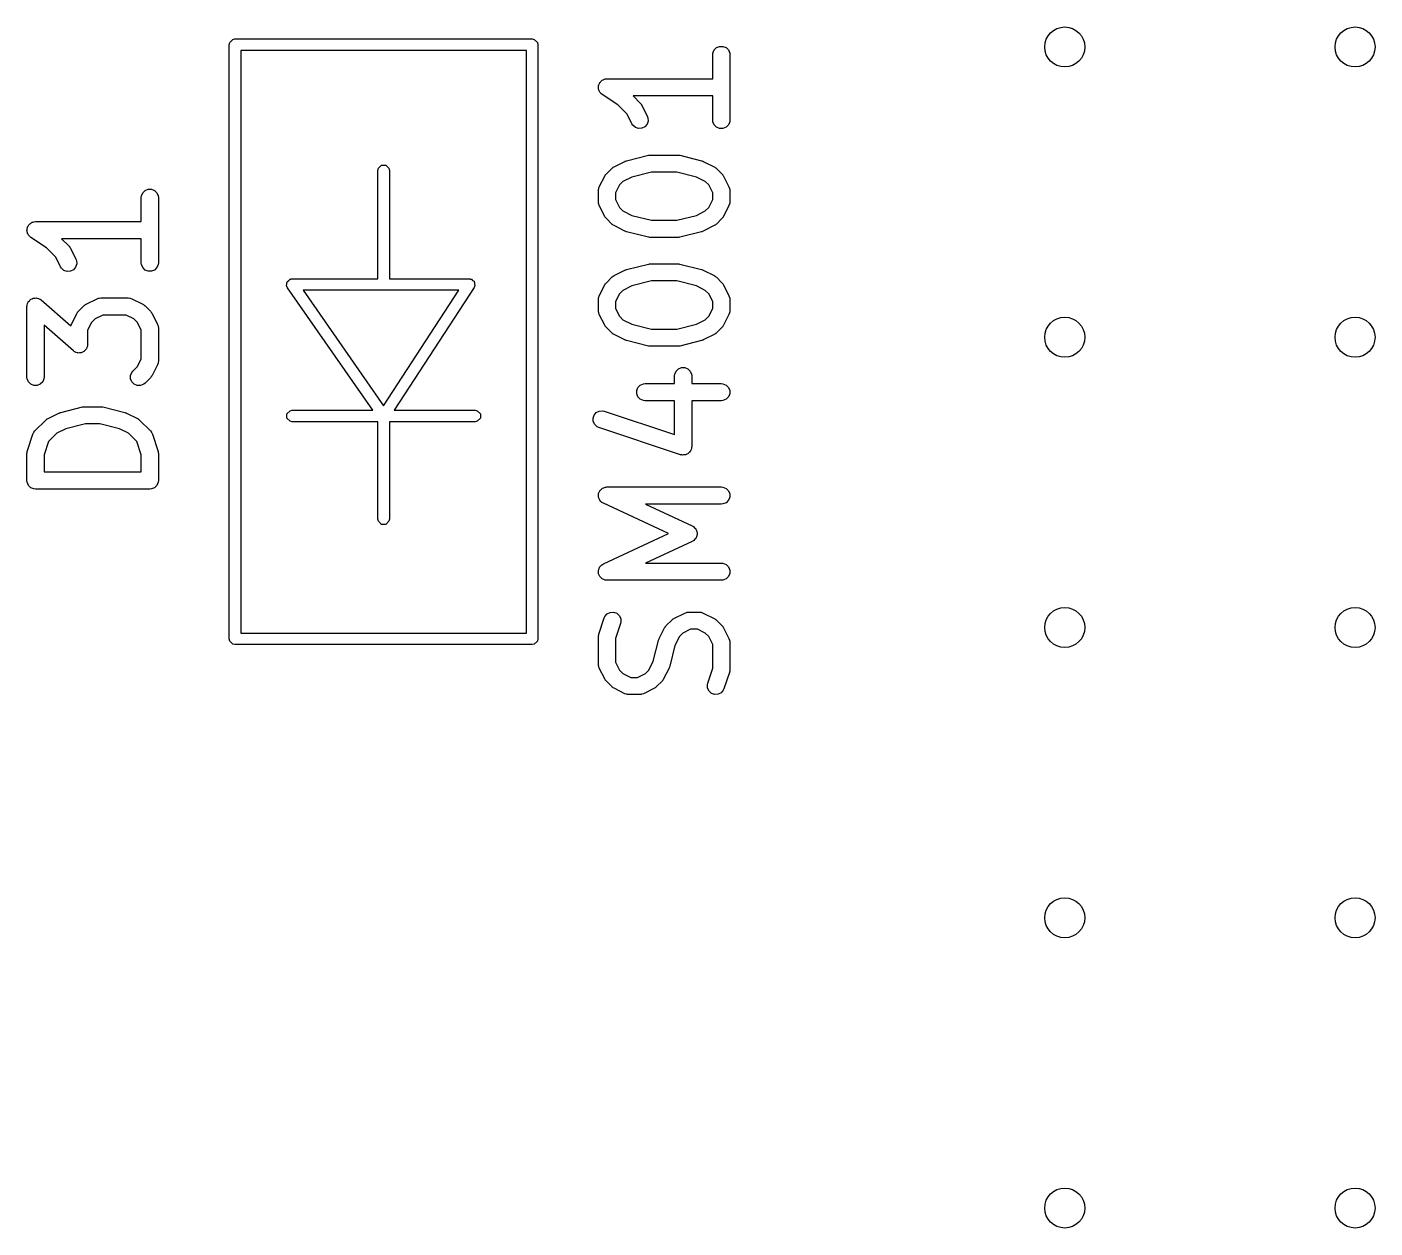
# Model space of a CAD drawing. Extents: x 4.17 to 6.89, y -6.18 to -1.34.
# Drawn here: x 5.0346 to 5.499, y -5.2266 to -4.8128 of the extents above; entities that cross this region are included whole.
import ezdxf

# ---------------------------------------------------------------- set-up
doc = ezdxf.new("R2010")
doc.units = 0
doc.header["$MEASUREMENT"] = 0
doc.layers.add('BLACK', color=7, linetype='CONTINUOUS')

msp = doc.modelspace()

# ---------------------------------------------------------------- linework, layer by layer
at = {"layer": 'BLACK', "linetype": 'CONTINUOUS'}
for p, q in [((5.10433, -4.8189), (5.10448, -4.81814)), ((5.10433, -5.02362), (5.10433, -4.8189)), ((5.10448, -4.81814), (5.10555, -4.81708)), ((5.10555, -4.81708), (5.1063, -4.81693)), ((5.1063, -4.81693), (5.20866, -4.81693)), ((5.20866, -4.81693), (5.20941, -4.81708)), ((5.20941, -4.81708), (5.21048, -4.81814)), ((5.21048, -4.81814), (5.21063, -4.8189)), ((5.21063, -4.8189), (5.21063, -5.02362)), ((5.27136, -4.82073), (5.27217, -4.81991)), ((5.27217, -4.81991), (5.27324, -4.81947)), ((5.27324, -4.81947), (5.27439, -4.81947)), ((5.27439, -4.81947), (5.27545, -4.81991)), ((5.27545, -4.81991), (5.27627, -4.82073)), ((5.10827, -4.82087), (5.10827, -5.02165)), ((5.20669, -4.82087), (5.10827, -4.82087)), ((5.20669, -5.02165), (5.20669, -4.82087)), ((5.27086, -4.82237), (5.27092, -4.82179)), ((5.27086, -4.83066), (5.27086, -4.82237)), ((5.27092, -4.82179), (5.27136, -4.82073)), ((5.27627, -4.82073), (5.27671, -4.82179)), ((5.27671, -4.82179), (5.27676, -4.82237)), ((5.27676, -4.82237), (5.27676, -4.84486)), ((5.23149, -4.83362), (5.23155, -4.83333)), ((5.23155, -4.8339), (5.23149, -4.83362)), ((5.23155, -4.83304), (5.23166, -4.83277)), ((5.23155, -4.83333), (5.23155, -4.83304)), ((5.23155, -4.83419), (5.23155, -4.8339)), ((5.23166, -4.83277), (5.23171, -4.83249)), ((5.23171, -4.83249), (5.23187, -4.83224)), ((5.23187, -4.83224), (5.23199, -4.83197)), ((5.23199, -4.83197), (5.23219, -4.83177)), ((5.23219, -4.83177), (5.23235, -4.83153)), ((5.23235, -4.83153), (5.23259, -4.83137)), ((5.23259, -4.83137), (5.2328, -4.83116)), ((5.2328, -4.83116), (5.23307, -4.83105)), ((5.23307, -4.83105), (5.23331, -4.83089)), ((5.23331, -4.83089), (5.2336, -4.83083)), ((5.2336, -4.83083), (5.23387, -4.83072)), ((5.23387, -4.83072), (5.23444, -4.83066)), ((5.23444, -4.83066), (5.23444, -4.83066)), ((5.23444, -4.83066), (5.23444, -4.83066)), ((5.23444, -4.83066), (5.23444, -4.83066)), ((5.23444, -4.83066), (5.27086, -4.83066)), ((5.23166, -4.83446), (5.23155, -4.83419)), ((5.23171, -4.83475), (5.23166, -4.83446)), ((5.23188, -4.83499), (5.23171, -4.83475)), ((5.23199, -4.83526), (5.23188, -4.83499)), ((5.23219, -4.83546), (5.23199, -4.83526)), ((5.23236, -4.8357), (5.23219, -4.83546)), ((5.2328, -4.83607), (5.23236, -4.8357)), ((5.23818, -4.83966), (5.2328, -4.83607)), ((5.2328, -4.83607), (5.2328, -4.83607)), ((5.2328, -4.83607), (5.2328, -4.83607)), ((5.2328, -4.83607), (5.2328, -4.83607)), ((5.27086, -4.83657), (5.24345, -4.83657)), ((5.24345, -4.83657), (5.2459, -4.83903)), ((5.27086, -4.84486), (5.27086, -4.83657)), ((5.24139, -4.84286), (5.23818, -4.83966)), ((5.24305, -4.84618), (5.24139, -4.84286)), ((5.2459, -4.83903), (5.24609, -4.83925)), ((5.24609, -4.83925), (5.24615, -4.8393)), ((5.24615, -4.8393), (5.2462, -4.83939)), ((5.2462, -4.83939), (5.24627, -4.83947)), ((5.24627, -4.83947), (5.2463, -4.83955)), ((5.2463, -4.83955), (5.24646, -4.83979)), ((5.24646, -4.83979), (5.24833, -4.84354)), ((5.24336, -4.84667), (5.24305, -4.84618)), ((5.24423, -4.84743), (5.24336, -4.84667)), ((5.24532, -4.84779), (5.24423, -4.84743)), ((5.24647, -4.84771), (5.24532, -4.84779)), ((5.2475, -4.8472), (5.24647, -4.84771)), ((5.24826, -4.84633), (5.2475, -4.8472)), ((5.24862, -4.84523), (5.24826, -4.84633)), ((5.24833, -4.84354), (5.24854, -4.84408)), ((5.24854, -4.84408), (5.24862, -4.84523)), ((5.27092, -4.84544), (5.27086, -4.84486)), ((5.27136, -4.8465), (5.27092, -4.84544)), ((5.27217, -4.84732), (5.27136, -4.8465)), ((5.27324, -4.84776), (5.27217, -4.84732)), ((5.27439, -4.84776), (5.27324, -4.84776)), ((5.27545, -4.84732), (5.27439, -4.84776)), ((5.27627, -4.8465), (5.27545, -4.84732)), ((5.27671, -4.84544), (5.27627, -4.8465)), ((5.27676, -4.84486), (5.27671, -4.84544)), ((5.24122, -4.85887), (5.24872, -4.857)), ((5.24872, -4.857), (5.24882, -4.85698)), ((5.24882, -4.85698), (5.24886, -4.85697)), ((5.24886, -4.85697), (5.24908, -4.85694)), ((5.24908, -4.85694), (5.2493, -4.85691)), ((5.2493, -4.85691), (5.24934, -4.85692)), ((5.24934, -4.85692), (5.24944, -4.85691)), ((5.24944, -4.85691), (5.25881, -4.85691)), ((5.25881, -4.85691), (5.25891, -4.85692)), ((5.25891, -4.85692), (5.25896, -4.85691)), ((5.25896, -4.85691), (5.25917, -4.85694)), ((5.25917, -4.85694), (5.25939, -4.85697)), ((5.25939, -4.85697), (5.25943, -4.85698)), ((5.25943, -4.85698), (5.25953, -4.857)), ((5.25953, -4.857), (5.26703, -4.85887)), ((5.15555, -4.86223), (5.1557, -4.86148)), ((5.1557, -4.86148), (5.15677, -4.86041)), ((5.15677, -4.86041), (5.15827, -4.86041)), ((5.15827, -4.86041), (5.15934, -4.86148)), ((5.15934, -4.86148), (5.15949, -4.86223)), ((5.23423, -4.8634), (5.2361, -4.86152)), ((5.2361, -4.86152), (5.23633, -4.86134)), ((5.23633, -4.86134), (5.23638, -4.86128)), ((5.23638, -4.86128), (5.23647, -4.86122)), ((5.23647, -4.86122), (5.23655, -4.86116)), ((5.23655, -4.86116), (5.23662, -4.86113)), ((5.23662, -4.86113), (5.23687, -4.86097)), ((5.23687, -4.86097), (5.24062, -4.85909)), ((5.24062, -4.85909), (5.24066, -4.85908)), ((5.24066, -4.85908), (5.24068, -4.85907)), ((5.24068, -4.85907), (5.24092, -4.85898)), ((5.24092, -4.85898), (5.24116, -4.85889)), ((5.24116, -4.85889), (5.24118, -4.85889)), ((5.24118, -4.85889), (5.24122, -4.85887)), ((5.26703, -4.85887), (5.26707, -4.85889)), ((5.26707, -4.85889), (5.26709, -4.85889)), ((5.26709, -4.85889), (5.26733, -4.85898)), ((5.26733, -4.85898), (5.26757, -4.85907)), ((5.26757, -4.85907), (5.26759, -4.85908)), ((5.26759, -4.85908), (5.26763, -4.85909)), ((5.26763, -4.85909), (5.27138, -4.86097)), ((5.27138, -4.86097), (5.27163, -4.86113)), ((5.27163, -4.86113), (5.2717, -4.86116)), ((5.2717, -4.86116), (5.27178, -4.86122)), ((5.27178, -4.86122), (5.27187, -4.86128)), ((5.27187, -4.86128), (5.27192, -4.86134)), ((5.27192, -4.86134), (5.27215, -4.86152)), ((5.27215, -4.86152), (5.27402, -4.8634)), ((5.15555, -4.89956), (5.15555, -4.86223)), ((5.15949, -4.86223), (5.15949, -4.89956)), ((5.2318, -4.86791), (5.23368, -4.86417)), ((5.23368, -4.86417), (5.23383, -4.86392)), ((5.23383, -4.86392), (5.23386, -4.86385)), ((5.23386, -4.86385), (5.23393, -4.86376)), ((5.23393, -4.86376), (5.23398, -4.86368)), ((5.23398, -4.86368), (5.23404, -4.86362)), ((5.23404, -4.86362), (5.23423, -4.8634)), ((5.23994, -4.86604), (5.23874, -4.86723)), ((5.24297, -4.86452), (5.23994, -4.86604)), ((5.2498, -4.86281), (5.24297, -4.86452)), ((5.25845, -4.86281), (5.2498, -4.86281)), ((5.26528, -4.86452), (5.25845, -4.86281)), ((5.26831, -4.86604), (5.26528, -4.86452)), ((5.26951, -4.86723), (5.26831, -4.86604)), ((5.27402, -4.8634), (5.27421, -4.86362)), ((5.27421, -4.86362), (5.27427, -4.86368)), ((5.27427, -4.86368), (5.27433, -4.86376)), ((5.27433, -4.86376), (5.27439, -4.86385)), ((5.27439, -4.86385), (5.27442, -4.86392)), ((5.27442, -4.86392), (5.27458, -4.86417)), ((5.27458, -4.86417), (5.27645, -4.86791)), ((5.07401, -4.87158), (5.07407, -4.871)), ((5.07407, -4.871), (5.07451, -4.86994)), ((5.07451, -4.86994), (5.07532, -4.86912)), ((5.07532, -4.86912), (5.07639, -4.86868)), ((5.07639, -4.86868), (5.07754, -4.86868)), ((5.07754, -4.86868), (5.0786, -4.86912)), ((5.0786, -4.86912), (5.07942, -4.86994)), ((5.07942, -4.86994), (5.07986, -4.871)), ((5.07986, -4.871), (5.07991, -4.87158)), ((5.23149, -4.86924), (5.23155, -4.86866)), ((5.23149, -4.87298), (5.23149, -4.86924)), ((5.23155, -4.86866), (5.23159, -4.86856)), ((5.23159, -4.86846), (5.2318, -4.86791)), ((5.23159, -4.86856), (5.23159, -4.86846)), ((5.23874, -4.86723), (5.23739, -4.86993)), ((5.23739, -4.86993), (5.23739, -4.87229)), ((5.27086, -4.86993), (5.26951, -4.86723)), ((5.27086, -4.87229), (5.27086, -4.86993)), ((5.27645, -4.86791), (5.27666, -4.86846)), ((5.27666, -4.86846), (5.27667, -4.86856)), ((5.27667, -4.86856), (5.27671, -4.86866)), ((5.27671, -4.86866), (5.27676, -4.86924)), ((5.27676, -4.86924), (5.27676, -4.87298)), ((5.07401, -4.87987), (5.07401, -4.87158)), ((5.07991, -4.87158), (5.07991, -4.89408)), ((5.23155, -4.87356), (5.23149, -4.87298)), ((5.23159, -4.87366), (5.23155, -4.87356)), ((5.23159, -4.87376), (5.23159, -4.87366)), ((5.2318, -4.87431), (5.23159, -4.87376)), ((5.23368, -4.87805), (5.2318, -4.87431)), ((5.23739, -4.87229), (5.23874, -4.87499)), ((5.23874, -4.87499), (5.23994, -4.87618)), ((5.26831, -4.87618), (5.26951, -4.87499)), ((5.26951, -4.87499), (5.27086, -4.87229)), ((5.27645, -4.87431), (5.27458, -4.87805)), ((5.27666, -4.87376), (5.27645, -4.87431)), ((5.27667, -4.87366), (5.27666, -4.87376)), ((5.27671, -4.87356), (5.27667, -4.87366)), ((5.27676, -4.87298), (5.27671, -4.87356)), ((5.0355, -4.88074), (5.03574, -4.88058)), ((5.03574, -4.88058), (5.03595, -4.88037)), ((5.03595, -4.88037), (5.03622, -4.88026)), ((5.03622, -4.88026), (5.03646, -4.8801)), ((5.03646, -4.8801), (5.03675, -4.88004)), ((5.03675, -4.88004), (5.03702, -4.87993)), ((5.03702, -4.87993), (5.03759, -4.87987)), ((5.03759, -4.87987), (5.03759, -4.87987)), ((5.03759, -4.87987), (5.03759, -4.87987)), ((5.03759, -4.87987), (5.03759, -4.87987)), ((5.03759, -4.87987), (5.07401, -4.87987)), ((5.23383, -4.8783), (5.23368, -4.87805)), ((5.23386, -4.87837), (5.23383, -4.8783)), ((5.23393, -4.87846), (5.23386, -4.87837)), ((5.23398, -4.87854), (5.23393, -4.87846)), ((5.23404, -4.8786), (5.23398, -4.87854)), ((5.23423, -4.87882), (5.23404, -4.8786)), ((5.2361, -4.8807), (5.23423, -4.87882)), ((5.23994, -4.87618), (5.24297, -4.8777)), ((5.24297, -4.8777), (5.2498, -4.87941)), ((5.2498, -4.87941), (5.25845, -4.87941)), ((5.25845, -4.87941), (5.26528, -4.8777)), ((5.26528, -4.8777), (5.26831, -4.87618)), ((5.27402, -4.87882), (5.27215, -4.8807)), ((5.27421, -4.8786), (5.27402, -4.87882)), ((5.27427, -4.87854), (5.27421, -4.8786)), ((5.27433, -4.87846), (5.27427, -4.87854)), ((5.27439, -4.87837), (5.27433, -4.87846)), ((5.27442, -4.8783), (5.27439, -4.87837)), ((5.27458, -4.87805), (5.27442, -4.8783)), ((5.03464, -4.88283), (5.0347, -4.88254)), ((5.0347, -4.88311), (5.03464, -4.88283)), ((5.0347, -4.88225), (5.03481, -4.88198)), ((5.0347, -4.88254), (5.0347, -4.88225)), ((5.0347, -4.8834), (5.0347, -4.88311)), ((5.03481, -4.88367), (5.0347, -4.8834)), ((5.03481, -4.88198), (5.03486, -4.8817)), ((5.03486, -4.88396), (5.03481, -4.88367)), ((5.03486, -4.8817), (5.03502, -4.88146)), ((5.03503, -4.8842), (5.03486, -4.88396)), ((5.03502, -4.88146), (5.03514, -4.88119)), ((5.03514, -4.88447), (5.03503, -4.8842)), ((5.03514, -4.88119), (5.03534, -4.88098)), ((5.03534, -4.88467), (5.03514, -4.88447)), ((5.03534, -4.88098), (5.0355, -4.88074)), ((5.03551, -4.88492), (5.03534, -4.88467)), ((5.03595, -4.88528), (5.03551, -4.88492)), ((5.23633, -4.88088), (5.2361, -4.8807)), ((5.23638, -4.88094), (5.23633, -4.88088)), ((5.23647, -4.881), (5.23638, -4.88094)), ((5.23655, -4.88106), (5.23647, -4.881)), ((5.23662, -4.88109), (5.23655, -4.88106)), ((5.23687, -4.88125), (5.23662, -4.88109)), ((5.24062, -4.88312), (5.23687, -4.88125)), ((5.24066, -4.88314), (5.24062, -4.88312)), ((5.24068, -4.88315), (5.24066, -4.88314)), ((5.24092, -4.88324), (5.24068, -4.88315)), ((5.24116, -4.88333), (5.24092, -4.88324)), ((5.24118, -4.88333), (5.24116, -4.88333)), ((5.24122, -4.88335), (5.24118, -4.88333)), ((5.24872, -4.88522), (5.24122, -4.88335)), ((5.24882, -4.88524), (5.24872, -4.88522)), ((5.24886, -4.88525), (5.24882, -4.88524)), ((5.25943, -4.88524), (5.25939, -4.88525)), ((5.25953, -4.88522), (5.25943, -4.88524)), ((5.26703, -4.88335), (5.25953, -4.88522)), ((5.26707, -4.88333), (5.26703, -4.88335)), ((5.26709, -4.88333), (5.26707, -4.88333)), ((5.26733, -4.88324), (5.26709, -4.88333)), ((5.26757, -4.88315), (5.26733, -4.88324)), ((5.26759, -4.88314), (5.26757, -4.88315)), ((5.26763, -4.88312), (5.26759, -4.88314)), ((5.27138, -4.88125), (5.26763, -4.88312)), ((5.27163, -4.88109), (5.27138, -4.88125)), ((5.2717, -4.88106), (5.27163, -4.88109)), ((5.27178, -4.881), (5.2717, -4.88106)), ((5.27187, -4.88094), (5.27178, -4.881)), ((5.27192, -4.88088), (5.27187, -4.88094)), ((5.27215, -4.8807), (5.27192, -4.88088)), ((5.04133, -4.88887), (5.03595, -4.88528)), ((5.03595, -4.88528), (5.03595, -4.88528)), ((5.03595, -4.88528), (5.03595, -4.88528)), ((5.03595, -4.88528), (5.03595, -4.88528)), ((5.04454, -4.89208), (5.04133, -4.88887)), ((5.07401, -4.88578), (5.04659, -4.88578)), ((5.04659, -4.88578), (5.04905, -4.88824)), ((5.04905, -4.88824), (5.04924, -4.88846)), ((5.04924, -4.88846), (5.0493, -4.88852)), ((5.0493, -4.88852), (5.04935, -4.8886)), ((5.04935, -4.8886), (5.04942, -4.88869)), ((5.04942, -4.88869), (5.04945, -4.88876)), ((5.04945, -4.88876), (5.04961, -4.88901)), ((5.04961, -4.88901), (5.05148, -4.89276)), ((5.07401, -4.89408), (5.07401, -4.88578)), ((5.24908, -4.88528), (5.24886, -4.88525)), ((5.2493, -4.88531), (5.24908, -4.88528)), ((5.24934, -4.8853), (5.2493, -4.88531)), ((5.24944, -4.88531), (5.24934, -4.8853)), ((5.25881, -4.88531), (5.24944, -4.88531)), ((5.25891, -4.8853), (5.25881, -4.88531)), ((5.25896, -4.88531), (5.25891, -4.8853)), ((5.25917, -4.88528), (5.25896, -4.88531)), ((5.25939, -4.88525), (5.25917, -4.88528)), ((5.0462, -4.8954), (5.04454, -4.89208)), ((5.05177, -4.89445), (5.05141, -4.89554)), ((5.05148, -4.89276), (5.05169, -4.8933)), ((5.05169, -4.8933), (5.05177, -4.89445)), ((5.07407, -4.89465), (5.07401, -4.89408)), ((5.07991, -4.89408), (5.07986, -4.89465)), ((5.24122, -4.89637), (5.24872, -4.89449)), ((5.24872, -4.89449), (5.24882, -4.89448)), ((5.24882, -4.89448), (5.24886, -4.89446)), ((5.24886, -4.89446), (5.24908, -4.89444)), ((5.24908, -4.89444), (5.2493, -4.89441)), ((5.2493, -4.89441), (5.24934, -4.89441)), ((5.24934, -4.89441), (5.24944, -4.8944)), ((5.24944, -4.8944), (5.25881, -4.8944)), ((5.25881, -4.8944), (5.25891, -4.89441)), ((5.25891, -4.89441), (5.25896, -4.89441)), ((5.25896, -4.89441), (5.25917, -4.89444)), ((5.25917, -4.89444), (5.25939, -4.89446)), ((5.25939, -4.89446), (5.25943, -4.89448)), ((5.25943, -4.89448), (5.25953, -4.89449)), ((5.25953, -4.89449), (5.26703, -4.89637)), ((5.04651, -4.89589), (5.0462, -4.8954)), ((5.04738, -4.89664), (5.04651, -4.89589)), ((5.04847, -4.89701), (5.04738, -4.89664)), ((5.04962, -4.89692), (5.04847, -4.89701)), ((5.05065, -4.89641), (5.04962, -4.89692)), ((5.05141, -4.89554), (5.05065, -4.89641)), ((5.07451, -4.89572), (5.07407, -4.89465)), ((5.07532, -4.89653), (5.07451, -4.89572)), ((5.07639, -4.89697), (5.07532, -4.89653)), ((5.07754, -4.89697), (5.07639, -4.89697)), ((5.0786, -4.89653), (5.07754, -4.89697)), ((5.07942, -4.89572), (5.0786, -4.89653)), ((5.07986, -4.89465), (5.07942, -4.89572)), ((5.23423, -4.90089), (5.2361, -4.89902)), ((5.2361, -4.89902), (5.23633, -4.89883)), ((5.23633, -4.89883), (5.23638, -4.89877)), ((5.23638, -4.89877), (5.23647, -4.89872)), ((5.23647, -4.89872), (5.23655, -4.89865)), ((5.23655, -4.89865), (5.23662, -4.89862)), ((5.23662, -4.89862), (5.23687, -4.89847)), ((5.23687, -4.89847), (5.24062, -4.89659)), ((5.24062, -4.89659), (5.24066, -4.89657)), ((5.24066, -4.89657), (5.24068, -4.89656)), ((5.24068, -4.89656), (5.24092, -4.89648)), ((5.24092, -4.89648), (5.24116, -4.89638)), ((5.24116, -4.89638), (5.24118, -4.89638)), ((5.24118, -4.89638), (5.24122, -4.89637)), ((5.26703, -4.89637), (5.26707, -4.89638)), ((5.26707, -4.89638), (5.26709, -4.89638)), ((5.26709, -4.89638), (5.26733, -4.89648)), ((5.26733, -4.89648), (5.26757, -4.89656)), ((5.26757, -4.89656), (5.26759, -4.89657)), ((5.26759, -4.89657), (5.26763, -4.89659)), ((5.26763, -4.89659), (5.27138, -4.89847)), ((5.27138, -4.89847), (5.27163, -4.89862)), ((5.27163, -4.89862), (5.2717, -4.89865)), ((5.2717, -4.89865), (5.27178, -4.89872)), ((5.27178, -4.89872), (5.27187, -4.89877)), ((5.27187, -4.89877), (5.27192, -4.89883)), ((5.27192, -4.89883), (5.27215, -4.89902)), ((5.27215, -4.89902), (5.27402, -4.90089)), ((5.1241, -4.90195), (5.1242, -4.90137)), ((5.1242, -4.90219), (5.1241, -4.90195)), ((5.1242, -4.90078), (5.12433, -4.90065)), ((5.1242, -4.90137), (5.1242, -4.90078)), ((5.1242, -4.90228), (5.1242, -4.90219)), ((5.12427, -4.90235), (5.1242, -4.90228)), ((5.1244, -4.90265), (5.12427, -4.90235)), ((5.12433, -4.90065), (5.12436, -4.90047)), ((5.12436, -4.90047), (5.12485, -4.90013)), ((5.15375, -4.94486), (5.1244, -4.90265)), ((5.12485, -4.90013), (5.12527, -4.89971)), ((5.12527, -4.89971), (5.12552, -4.89966)), ((5.12552, -4.89966), (5.1256, -4.89961)), ((5.1256, -4.89961), (5.1257, -4.89962)), ((5.1257, -4.89962), (5.12602, -4.89956)), ((5.12602, -4.89956), (5.15555, -4.89956)), ((5.12979, -4.9035), (5.15747, -4.9433)), ((5.18339, -4.9035), (5.12979, -4.9035)), ((5.15747, -4.9433), (5.18339, -4.9035)), ((5.15949, -4.89956), (5.18702, -4.89956)), ((5.18867, -4.9026), (5.16115, -4.94486)), ((5.18702, -4.89956), (5.18729, -4.89961)), ((5.18729, -4.89961), (5.18738, -4.89959)), ((5.18738, -4.89959), (5.18747, -4.89965)), ((5.18747, -4.89965), (5.18777, -4.89971)), ((5.18777, -4.89971), (5.18817, -4.90011)), ((5.18817, -4.90011), (5.18864, -4.90042)), ((5.18864, -4.90042), (5.18869, -4.90062)), ((5.18877, -4.90235), (5.18867, -4.9026)), ((5.18869, -4.90062), (5.18884, -4.90078)), ((5.18884, -4.90228), (5.18877, -4.90235)), ((5.18884, -4.90078), (5.18884, -4.90134)), ((5.18884, -4.90134), (5.18896, -4.90189)), ((5.18896, -4.90189), (5.18884, -4.90218)), ((5.18884, -4.90218), (5.18884, -4.90228)), ((5.2318, -4.90541), (5.23368, -4.90166)), ((5.23368, -4.90166), (5.23383, -4.90141)), ((5.23383, -4.90141), (5.23386, -4.90134)), ((5.23386, -4.90134), (5.23393, -4.90126)), ((5.23393, -4.90126), (5.23398, -4.90117)), ((5.23398, -4.90117), (5.23404, -4.90112)), ((5.23404, -4.90112), (5.23423, -4.90089)), ((5.23994, -4.90353), (5.23874, -4.90473)), ((5.24297, -4.90202), (5.23994, -4.90353)), ((5.2498, -4.90031), (5.24297, -4.90202)), ((5.25845, -4.90031), (5.2498, -4.90031)), ((5.26528, -4.90202), (5.25845, -4.90031)), ((5.26831, -4.90353), (5.26528, -4.90202)), ((5.26951, -4.90473), (5.26831, -4.90353)), ((5.27402, -4.90089), (5.27421, -4.90112)), ((5.27421, -4.90112), (5.27427, -4.90117)), ((5.27427, -4.90117), (5.27433, -4.90126)), ((5.27433, -4.90126), (5.27439, -4.90134)), ((5.27439, -4.90134), (5.27442, -4.90141)), ((5.27442, -4.90141), (5.27458, -4.90166)), ((5.27458, -4.90166), (5.27645, -4.90541)), ((5.0347, -4.9085), (5.03488, -4.90805)), ((5.03488, -4.90805), (5.03503, -4.9076)), ((5.03503, -4.9076), (5.0351, -4.90753)), ((5.0351, -4.90753), (5.03514, -4.90743)), ((5.03514, -4.90743), (5.03548, -4.90709)), ((5.03548, -4.90709), (5.03579, -4.90673)), ((5.03579, -4.90673), (5.03588, -4.90669)), ((5.03588, -4.90669), (5.03595, -4.90662)), ((5.03595, -4.90662), (5.03639, -4.90644)), ((5.03639, -4.90644), (5.03682, -4.90622)), ((5.03682, -4.90622), (5.03692, -4.90622)), ((5.03692, -4.90622), (5.03702, -4.90618)), ((5.03702, -4.90618), (5.03749, -4.90618)), ((5.03749, -4.90618), (5.03797, -4.90615)), ((5.03797, -4.90615), (5.03807, -4.90618)), ((5.03807, -4.90618), (5.03817, -4.90618)), ((5.03817, -4.90618), (5.03861, -4.90636)), ((5.03861, -4.90636), (5.03906, -4.90652)), ((5.03906, -4.90652), (5.03918, -4.9066)), ((5.03918, -4.9066), (5.03923, -4.90662)), ((5.03923, -4.90662), (5.03929, -4.90667)), ((5.03929, -4.90667), (5.03954, -4.90685)), ((5.03954, -4.90685), (5.04974, -4.91578)), ((5.0547, -4.90849), (5.05477, -4.90846)), ((5.05477, -4.90846), (5.05502, -4.90831)), ((5.05502, -4.90831), (5.05877, -4.90643)), ((5.05877, -4.90643), (5.05931, -4.90623)), ((5.05931, -4.90623), (5.05941, -4.90622)), ((5.05941, -4.90622), (5.05951, -4.90618)), ((5.05951, -4.90618), (5.06009, -4.90612)), ((5.06009, -4.90612), (5.06946, -4.90612)), ((5.06946, -4.90612), (5.07004, -4.90618)), ((5.07004, -4.90618), (5.07014, -4.90622)), ((5.07014, -4.90622), (5.07024, -4.90623)), ((5.07024, -4.90623), (5.07078, -4.90643)), ((5.07078, -4.90643), (5.07453, -4.90831)), ((5.07453, -4.90831), (5.07478, -4.90846)), ((5.07478, -4.90846), (5.07485, -4.90849)), ((5.23149, -4.90673), (5.23155, -4.90615)), ((5.23149, -4.91048), (5.23149, -4.90673)), ((5.23155, -4.90615), (5.23159, -4.90606)), ((5.23159, -4.90595), (5.2318, -4.90541)), ((5.23159, -4.90606), (5.23159, -4.90595)), ((5.23874, -4.90473), (5.23739, -4.90743)), ((5.23739, -4.90743), (5.23739, -4.90978)), ((5.27086, -4.90743), (5.26951, -4.90473)), ((5.27086, -4.90978), (5.27086, -4.90743)), ((5.27645, -4.90541), (5.27666, -4.90595)), ((5.27666, -4.90595), (5.27667, -4.90606)), ((5.27667, -4.90606), (5.27671, -4.90615)), ((5.27671, -4.90615), (5.27676, -4.90673)), ((5.27676, -4.90673), (5.27676, -4.91048)), ((5.03464, -4.90907), (5.03467, -4.90877)), ((5.03464, -4.93345), (5.03464, -4.90907)), ((5.03466, -4.90869), (5.03468, -4.90864)), ((5.03467, -4.90877), (5.03466, -4.90869)), ((5.03468, -4.90864), (5.0347, -4.9085)), ((5.04995, -4.91525), (5.05182, -4.9115)), ((5.05182, -4.9115), (5.05198, -4.91125)), ((5.05198, -4.91125), (5.05201, -4.91118)), ((5.05201, -4.91118), (5.05208, -4.9111)), ((5.05208, -4.9111), (5.05213, -4.91101)), ((5.05213, -4.91101), (5.05219, -4.91096)), ((5.05219, -4.91096), (5.05238, -4.91074)), ((5.05238, -4.91074), (5.05425, -4.90886)), ((5.05425, -4.90886), (5.05448, -4.90867)), ((5.05448, -4.90867), (5.05453, -4.90862)), ((5.05453, -4.90862), (5.05462, -4.90856)), ((5.05462, -4.90856), (5.0547, -4.90849)), ((5.06079, -4.91203), (5.05809, -4.91338)), ((5.06877, -4.91203), (5.06079, -4.91203)), ((5.07146, -4.91338), (5.06877, -4.91203)), ((5.07485, -4.90849), (5.07493, -4.90856)), ((5.07493, -4.90856), (5.07502, -4.90862)), ((5.07502, -4.90862), (5.07507, -4.90867)), ((5.07507, -4.90867), (5.0753, -4.90886)), ((5.0753, -4.90886), (5.07717, -4.91074)), ((5.07717, -4.91074), (5.07736, -4.91096)), ((5.07736, -4.91096), (5.07742, -4.91101)), ((5.07742, -4.91101), (5.07748, -4.9111)), ((5.07748, -4.9111), (5.07754, -4.91118)), ((5.07754, -4.91118), (5.07757, -4.91125)), ((5.07757, -4.91125), (5.07773, -4.9115)), ((5.07773, -4.9115), (5.0796, -4.91525)), ((5.23155, -4.91106), (5.23149, -4.91048)), ((5.23159, -4.91115), (5.23155, -4.91106)), ((5.23159, -4.91126), (5.23159, -4.91115)), ((5.2318, -4.9118), (5.23159, -4.91126)), ((5.23368, -4.91555), (5.2318, -4.9118)), ((5.23739, -4.90978), (5.23874, -4.91248)), ((5.23874, -4.91248), (5.23994, -4.91368)), ((5.26831, -4.91368), (5.26951, -4.91248)), ((5.26951, -4.91248), (5.27086, -4.90978)), ((5.27645, -4.9118), (5.27458, -4.91555)), ((5.27666, -4.91126), (5.27645, -4.9118)), ((5.27667, -4.91115), (5.27666, -4.91126)), ((5.27671, -4.91106), (5.27667, -4.91115)), ((5.27676, -4.91048), (5.27671, -4.91106)), ((5.05065, -4.92442), (5.04054, -4.91558)), ((5.04054, -4.91558), (5.04054, -4.93345)), ((5.04974, -4.91578), (5.04995, -4.91525)), ((5.05689, -4.91457), (5.05554, -4.91727)), ((5.05554, -4.91727), (5.05554, -4.9222)), ((5.05809, -4.91338), (5.05689, -4.91457)), ((5.07266, -4.91457), (5.07146, -4.91338)), ((5.07401, -4.91727), (5.07266, -4.91457)), ((5.07401, -4.92712), (5.07401, -4.91727)), ((5.0796, -4.91525), (5.07981, -4.91579)), ((5.07981, -4.91579), (5.07982, -4.9159)), ((5.07982, -4.9159), (5.07986, -4.916)), ((5.07986, -4.916), (5.07991, -4.91657)), ((5.07991, -4.91657), (5.07991, -4.92782)), ((5.23383, -4.9158), (5.23368, -4.91555)), ((5.23386, -4.91587), (5.23383, -4.9158)), ((5.23393, -4.91595), (5.23386, -4.91587)), ((5.23398, -4.91604), (5.23393, -4.91595)), ((5.23404, -4.91609), (5.23398, -4.91604)), ((5.23423, -4.91632), (5.23404, -4.91609)), ((5.2361, -4.91819), (5.23423, -4.91632)), ((5.23994, -4.91368), (5.24297, -4.91519)), ((5.24297, -4.91519), (5.2498, -4.9169)), ((5.2498, -4.9169), (5.25845, -4.9169)), ((5.25845, -4.9169), (5.26528, -4.91519)), ((5.26528, -4.91519), (5.26831, -4.91368)), ((5.27402, -4.91632), (5.27215, -4.91819)), ((5.27421, -4.91609), (5.27402, -4.91632)), ((5.27427, -4.91604), (5.27421, -4.91609)), ((5.27433, -4.91595), (5.27427, -4.91604)), ((5.27439, -4.91587), (5.27433, -4.91595)), ((5.27442, -4.9158), (5.27439, -4.91587)), ((5.27458, -4.91555), (5.27442, -4.9158)), ((5.05554, -4.9222), (5.05551, -4.9225)), ((5.23633, -4.91838), (5.2361, -4.91819)), ((5.23638, -4.91844), (5.23633, -4.91838)), ((5.23647, -4.91849), (5.23638, -4.91844)), ((5.23655, -4.91856), (5.23647, -4.91849)), ((5.23662, -4.91859), (5.23655, -4.91856)), ((5.23687, -4.91875), (5.23662, -4.91859)), ((5.24062, -4.92062), (5.23687, -4.91875)), ((5.24066, -4.92064), (5.24062, -4.92062)), ((5.24068, -4.92065), (5.24066, -4.92064)), ((5.24092, -4.92074), (5.24068, -4.92065)), ((5.24116, -4.92083), (5.24092, -4.92074)), ((5.24118, -4.92083), (5.24116, -4.92083)), ((5.24122, -4.92084), (5.24118, -4.92083)), ((5.24872, -4.92272), (5.24122, -4.92084)), ((5.26703, -4.92084), (5.25953, -4.92272)), ((5.26707, -4.92083), (5.26703, -4.92084)), ((5.26709, -4.92083), (5.26707, -4.92083)), ((5.26733, -4.92074), (5.26709, -4.92083)), ((5.26757, -4.92065), (5.26733, -4.92074)), ((5.26759, -4.92064), (5.26757, -4.92065)), ((5.26763, -4.92062), (5.26759, -4.92064)), ((5.27138, -4.91875), (5.26763, -4.92062)), ((5.27163, -4.91859), (5.27138, -4.91875)), ((5.2717, -4.91856), (5.27163, -4.91859)), ((5.27178, -4.91849), (5.2717, -4.91856)), ((5.27187, -4.91844), (5.27178, -4.91849)), ((5.27192, -4.91838), (5.27187, -4.91844)), ((5.27215, -4.91819), (5.27192, -4.91838)), ((5.05089, -4.9246), (5.05065, -4.92442)), ((5.05095, -4.92465), (5.05089, -4.9246)), ((5.051, -4.92467), (5.05095, -4.92465)), ((5.05112, -4.92476), (5.051, -4.92467)), ((5.05157, -4.92491), (5.05112, -4.92476)), ((5.05201, -4.92509), (5.05157, -4.92491)), ((5.05211, -4.92509), (5.05201, -4.92509)), ((5.05221, -4.92513), (5.05211, -4.92509)), ((5.05269, -4.92509), (5.05221, -4.92513)), ((5.05317, -4.92509), (5.05269, -4.92509)), ((5.05326, -4.92506), (5.05317, -4.92509)), ((5.05336, -4.92505), (5.05326, -4.92506)), ((5.05379, -4.92484), (5.05336, -4.92505)), ((5.05423, -4.92465), (5.05379, -4.92484)), ((5.0543, -4.92458), (5.05423, -4.92465)), ((5.05439, -4.92454), (5.0543, -4.92458)), ((5.05471, -4.92418), (5.05439, -4.92454)), ((5.05504, -4.92384), (5.05471, -4.92418)), ((5.05508, -4.92375), (5.05504, -4.92384)), ((5.05515, -4.92367), (5.05508, -4.92375)), ((5.0553, -4.92322), (5.05515, -4.92367)), ((5.05549, -4.92277), (5.0553, -4.92322)), ((5.0555, -4.92263), (5.05549, -4.92277)), ((5.05552, -4.92258), (5.0555, -4.92263)), ((5.05551, -4.9225), (5.05552, -4.92258)), ((5.24882, -4.92273), (5.24872, -4.92272)), ((5.24886, -4.92275), (5.24882, -4.92273)), ((5.24908, -4.92277), (5.24886, -4.92275)), ((5.2493, -4.9228), (5.24908, -4.92277)), ((5.24934, -4.9228), (5.2493, -4.9228)), ((5.24944, -4.92281), (5.24934, -4.9228)), ((5.25881, -4.92281), (5.24944, -4.92281)), ((5.25891, -4.9228), (5.25881, -4.92281)), ((5.25896, -4.9228), (5.25891, -4.9228)), ((5.25917, -4.92277), (5.25896, -4.9228)), ((5.25939, -4.92275), (5.25917, -4.92277)), ((5.25943, -4.92273), (5.25939, -4.92275)), ((5.25953, -4.92272), (5.25943, -4.92273)), ((5.07076, -4.93181), (5.07112, -4.93136)), ((5.07112, -4.93136), (5.07266, -4.92982)), ((5.07266, -4.92982), (5.07401, -4.92712)), ((5.0796, -4.92914), (5.07773, -4.93289)), ((5.07981, -4.9286), (5.0796, -4.92914)), ((5.07982, -4.9285), (5.07981, -4.9286)), ((5.07986, -4.9284), (5.07982, -4.9285)), ((5.07991, -4.92782), (5.07986, -4.9284)), ((5.25779, -4.9324), (5.25823, -4.93134)), ((5.25823, -4.93134), (5.25905, -4.93052)), ((5.25905, -4.93052), (5.26011, -4.93008)), ((5.26011, -4.93008), (5.26126, -4.93008)), ((5.26126, -4.93008), (5.26233, -4.93052)), ((5.26233, -4.93052), (5.26314, -4.93134)), ((5.26314, -4.93134), (5.26358, -4.9324)), ((5.0347, -4.93402), (5.03464, -4.93345)), ((5.03514, -4.93509), (5.0347, -4.93402)), ((5.03595, -4.9359), (5.03514, -4.93509)), ((5.03702, -4.93634), (5.03595, -4.9359)), ((5.03923, -4.9359), (5.03817, -4.93634)), ((5.04005, -4.93509), (5.03923, -4.9359)), ((5.04049, -4.93402), (5.04005, -4.93509)), ((5.04054, -4.93345), (5.04049, -4.93402)), ((5.07032, -4.93287), (5.07076, -4.93181)), ((5.07032, -4.93402), (5.07032, -4.93287)), ((5.07076, -4.93509), (5.07032, -4.93402)), ((5.07157, -4.9359), (5.07076, -4.93509)), ((5.07264, -4.93634), (5.07157, -4.9359)), ((5.07485, -4.9359), (5.07379, -4.93634)), ((5.0753, -4.93553), (5.07485, -4.9359)), ((5.07717, -4.93366), (5.0753, -4.93553)), ((5.07736, -4.93343), (5.07717, -4.93366)), ((5.07742, -4.93338), (5.07736, -4.93343)), ((5.07748, -4.93329), (5.07742, -4.93338)), ((5.07754, -4.93321), (5.07748, -4.93329)), ((5.07757, -4.93314), (5.07754, -4.93321)), ((5.07773, -4.93289), (5.07757, -4.93314)), ((5.24511, -4.93696), (5.24592, -4.93615)), ((5.24592, -4.93615), (5.24699, -4.93571)), ((5.24699, -4.93571), (5.24757, -4.93565)), ((5.24757, -4.93565), (5.25774, -4.93565)), ((5.25774, -4.93298), (5.25779, -4.9324)), ((5.25774, -4.93565), (5.25774, -4.93298)), ((5.26358, -4.9324), (5.26364, -4.93298)), ((5.26364, -4.93298), (5.26364, -4.93565)), ((5.26364, -4.93565), (5.27381, -4.93565)), ((5.27381, -4.93565), (5.27439, -4.93571)), ((5.27439, -4.93571), (5.27545, -4.93615)), ((5.27545, -4.93615), (5.27627, -4.93696)), ((5.03817, -4.93634), (5.03702, -4.93634)), ((5.07379, -4.93634), (5.07264, -4.93634)), ((5.24467, -4.93803), (5.24511, -4.93696)), ((5.24467, -4.93918), (5.24467, -4.93803)), ((5.24511, -4.94024), (5.24467, -4.93918)), ((5.24592, -4.94106), (5.24511, -4.94024)), ((5.27627, -4.94024), (5.27545, -4.94106)), ((5.27627, -4.93696), (5.27671, -4.93803)), ((5.27671, -4.93918), (5.27627, -4.94024)), ((5.27671, -4.93803), (5.27671, -4.93918)), ((5.04595, -4.94569), (5.04619, -4.9456)), ((5.04619, -4.9456), (5.04621, -4.94559)), ((5.04621, -4.94559), (5.04625, -4.94558)), ((5.04625, -4.94558), (5.05375, -4.9437)), ((5.05375, -4.9437), (5.05385, -4.94369)), ((5.05385, -4.94369), (5.05389, -4.94367)), ((5.05389, -4.94367), (5.05411, -4.94365)), ((5.05411, -4.94365), (5.05432, -4.94362)), ((5.05432, -4.94362), (5.05436, -4.94363)), ((5.05436, -4.94363), (5.05446, -4.94362)), ((5.05446, -4.94362), (5.06009, -4.94362)), ((5.06009, -4.94362), (5.06019, -4.94363)), ((5.06019, -4.94363), (5.06023, -4.94362)), ((5.06023, -4.94362), (5.06045, -4.94365)), ((5.06045, -4.94365), (5.06066, -4.94367)), ((5.06066, -4.94367), (5.0607, -4.94369)), ((5.0607, -4.94369), (5.0608, -4.9437)), ((5.0608, -4.9437), (5.0683, -4.94558)), ((5.0683, -4.94558), (5.06835, -4.94559)), ((5.06835, -4.94559), (5.06837, -4.9456)), ((5.06837, -4.9456), (5.06861, -4.94569)), ((5.1242, -4.94608), (5.12527, -4.94501)), ((5.12527, -4.94501), (5.12602, -4.94486)), ((5.12602, -4.94486), (5.15375, -4.94486)), ((5.16115, -4.94486), (5.18902, -4.94486)), ((5.18902, -4.94486), (5.18977, -4.94501)), ((5.18977, -4.94501), (5.19084, -4.94608)), ((5.23076, -4.94564), (5.23179, -4.94513)), ((5.23179, -4.94513), (5.23294, -4.94505)), ((5.23294, -4.94505), (5.2335, -4.94517)), ((5.2335, -4.94517), (5.25774, -4.95325)), ((5.24699, -4.9415), (5.24592, -4.94106)), ((5.24757, -4.94155), (5.24699, -4.9415)), ((5.25774, -4.94155), (5.24757, -4.94155)), ((5.25774, -4.95325), (5.25774, -4.94155)), ((5.27381, -4.94155), (5.26364, -4.94155)), ((5.26364, -4.94155), (5.26364, -4.95735)), ((5.27439, -4.9415), (5.27381, -4.94155)), ((5.27545, -4.94106), (5.27439, -4.9415)), ((5.03738, -4.95198), (5.04113, -4.94823)), ((5.04113, -4.94823), (5.04135, -4.94804)), ((5.04135, -4.94804), (5.04141, -4.94799)), ((5.04141, -4.94799), (5.04149, -4.94793)), ((5.04149, -4.94793), (5.04158, -4.94786)), ((5.04158, -4.94786), (5.04165, -4.94783)), ((5.04165, -4.94783), (5.0419, -4.94768)), ((5.0419, -4.94768), (5.04564, -4.9458)), ((5.04564, -4.9458), (5.04569, -4.94579)), ((5.04569, -4.94579), (5.0457, -4.94577)), ((5.0457, -4.94577), (5.04595, -4.94569)), ((5.05483, -4.94952), (5.048, -4.95123)), ((5.05972, -4.94952), (5.05483, -4.94952)), ((5.06656, -4.95123), (5.05972, -4.94952)), ((5.06861, -4.94569), (5.06885, -4.94577)), ((5.06885, -4.94577), (5.06887, -4.94579)), ((5.06887, -4.94579), (5.06891, -4.9458)), ((5.06891, -4.9458), (5.07266, -4.94768)), ((5.07266, -4.94768), (5.07291, -4.94783)), ((5.07291, -4.94783), (5.07298, -4.94786)), ((5.07298, -4.94786), (5.07306, -4.94793)), ((5.07306, -4.94793), (5.07315, -4.94799)), ((5.07315, -4.94799), (5.0732, -4.94804)), ((5.0732, -4.94804), (5.07342, -4.94823)), ((5.07342, -4.94823), (5.07717, -4.95198)), ((5.1242, -4.94758), (5.1242, -4.94608)), ((5.12527, -4.94865), (5.1242, -4.94758)), ((5.12602, -4.9488), (5.12527, -4.94865)), ((5.15555, -4.9488), (5.12602, -4.9488)), ((5.15555, -4.98233), (5.15555, -4.9488)), ((5.18902, -4.9488), (5.15949, -4.9488)), ((5.15949, -4.9488), (5.15949, -4.98233)), ((5.18977, -4.94865), (5.18902, -4.9488)), ((5.19084, -4.94758), (5.18977, -4.94865)), ((5.19084, -4.94608), (5.19084, -4.94758)), ((5.22964, -4.94761), (5.23, -4.94651)), ((5.22972, -4.94876), (5.22964, -4.94761)), ((5.23023, -4.94979), (5.22972, -4.94876)), ((5.23, -4.94651), (5.23076, -4.94564)), ((5.2311, -4.95054), (5.23023, -4.94979)), ((5.03479, -4.95876), (5.03666, -4.95313)), ((5.03666, -4.95313), (5.0369, -4.95261)), ((5.0369, -4.95261), (5.03697, -4.95253)), ((5.03697, -4.95253), (5.03701, -4.95243)), ((5.03701, -4.95243), (5.03738, -4.95198)), ((5.04496, -4.95275), (5.04205, -4.95566)), ((5.048, -4.95123), (5.04496, -4.95275)), ((5.06959, -4.95275), (5.06656, -4.95123)), ((5.07251, -4.95566), (5.06959, -4.95275)), ((5.07717, -4.95198), (5.07754, -4.95243)), ((5.07754, -4.95243), (5.07758, -4.95253)), ((5.07758, -4.95253), (5.07765, -4.95261)), ((5.07765, -4.95261), (5.07789, -4.95313)), ((5.07789, -4.95313), (5.07976, -4.95876)), ((5.23163, -4.95078), (5.2311, -4.95054)), ((5.25975, -4.96015), (5.23163, -4.95078)), ((5.03464, -4.95969), (5.03467, -4.9594)), ((5.03466, -4.95932), (5.03468, -4.95922)), ((5.03467, -4.9594), (5.03466, -4.95932)), ((5.03468, -4.95922), (5.0347, -4.95912)), ((5.0347, -4.95912), (5.03473, -4.95904)), ((5.03473, -4.95904), (5.03479, -4.95876)), ((5.04205, -4.95566), (5.04054, -4.96017)), ((5.07401, -4.96017), (5.07251, -4.95566)), ((5.07976, -4.95876), (5.07983, -4.95904)), ((5.07983, -4.95904), (5.07986, -4.95912)), ((5.07986, -4.95912), (5.07987, -4.95922)), ((5.07987, -4.95922), (5.07989, -4.95932)), ((5.07989, -4.95932), (5.07989, -4.9594)), ((5.07989, -4.9594), (5.07991, -4.95969)), ((5.26281, -4.95932), (5.2625, -4.95968)), ((5.26314, -4.95899), (5.26281, -4.95932)), ((5.26318, -4.95889), (5.26314, -4.95899)), ((5.26325, -4.95881), (5.26318, -4.95889)), ((5.2634, -4.95836), (5.26325, -4.95881)), ((5.26358, -4.95793), (5.2634, -4.95836)), ((5.2636, -4.95777), (5.26358, -4.95793)), ((5.26362, -4.95772), (5.2636, -4.95777)), ((5.26364, -4.95735), (5.26361, -4.95764)), ((5.26361, -4.95764), (5.26362, -4.95772)), ((5.03464, -4.96907), (5.03464, -4.95969)), ((5.04054, -4.96017), (5.04054, -4.96611)), ((5.07401, -4.96611), (5.07401, -4.96017)), ((5.07991, -4.95969), (5.07991, -4.96907)), ((5.26004, -4.96022), (5.25975, -4.96015)), ((5.26011, -4.96025), (5.26004, -4.96022)), ((5.26017, -4.96025), (5.26011, -4.96025)), ((5.26032, -4.96028), (5.26017, -4.96025)), ((5.26079, -4.96025), (5.26032, -4.96028)), ((5.26126, -4.96025), (5.26079, -4.96025)), ((5.26136, -4.9602), (5.26126, -4.96025)), ((5.26147, -4.9602), (5.26136, -4.9602)), ((5.26189, -4.95999), (5.26147, -4.9602)), ((5.26233, -4.9598), (5.26189, -4.95999)), ((5.2624, -4.95973), (5.26233, -4.9598)), ((5.2625, -4.95968), (5.2624, -4.95973)), ((5.04054, -4.96611), (5.07401, -4.96611)), ((5.0347, -4.96964), (5.03464, -4.96907)), ((5.03514, -4.97071), (5.0347, -4.96964)), ((5.03595, -4.97152), (5.03514, -4.97071)), ((5.03702, -4.97196), (5.03595, -4.97152)), ((5.03759, -4.97202), (5.03702, -4.97196)), ((5.07696, -4.97202), (5.03759, -4.97202)), ((5.07754, -4.97196), (5.07696, -4.97202)), ((5.0786, -4.97152), (5.07754, -4.97196)), ((5.07942, -4.97071), (5.0786, -4.97152)), ((5.07986, -4.96964), (5.07942, -4.97071)), ((5.07991, -4.96907), (5.07986, -4.96964)), ((5.23157, -4.97352), (5.23179, -4.97305)), ((5.23179, -4.97305), (5.23199, -4.97258)), ((5.23199, -4.97258), (5.23203, -4.97253)), ((5.23203, -4.97253), (5.23206, -4.97248)), ((5.23206, -4.97248), (5.23244, -4.97213)), ((5.23244, -4.97213), (5.2328, -4.97177)), ((5.2328, -4.97177), (5.23286, -4.97174)), ((5.23286, -4.97174), (5.23291, -4.9717)), ((5.23291, -4.9717), (5.23339, -4.97152)), ((5.23339, -4.97152), (5.23387, -4.97133)), ((5.23387, -4.97133), (5.23396, -4.97132)), ((5.23396, -4.97132), (5.23399, -4.9713)), ((5.23399, -4.9713), (5.23406, -4.97131)), ((5.23406, -4.97131), (5.23444, -4.97127)), ((5.23444, -4.97127), (5.27381, -4.97127)), ((5.27381, -4.97127), (5.27439, -4.97133)), ((5.27439, -4.97133), (5.27545, -4.97177)), ((5.27545, -4.97177), (5.27627, -4.97258)), ((5.27627, -4.97258), (5.27671, -4.97365)), ((5.23152, -4.97467), (5.23155, -4.97416)), ((5.23155, -4.97473), (5.23152, -4.97467)), ((5.23155, -4.97365), (5.23157, -4.97359)), ((5.23155, -4.97416), (5.23155, -4.97365)), ((5.23155, -4.9748), (5.23155, -4.97473)), ((5.23174, -4.97527), (5.23155, -4.9748)), ((5.23157, -4.97359), (5.23157, -4.97352)), ((5.23192, -4.97575), (5.23174, -4.97527)), ((5.23196, -4.9758), (5.23192, -4.97575)), ((5.23199, -4.97586), (5.23196, -4.9758)), ((5.23235, -4.97622), (5.23199, -4.97586)), ((5.23269, -4.9766), (5.23235, -4.97622)), ((5.23277, -4.97665), (5.23269, -4.9766)), ((5.2328, -4.97668), (5.23277, -4.97665)), ((5.23287, -4.9767), (5.2328, -4.97668)), ((5.23319, -4.9769), (5.23287, -4.9767)), ((5.25558, -4.98735), (5.23319, -4.9769)), ((5.27381, -4.97717), (5.24775, -4.97717)), ((5.24775, -4.97717), (5.26381, -4.98467)), ((5.27439, -4.97712), (5.27381, -4.97717)), ((5.27545, -4.97668), (5.27439, -4.97712)), ((5.27627, -4.97586), (5.27545, -4.97668)), ((5.27671, -4.9748), (5.27627, -4.97586)), ((5.27671, -4.97365), (5.27671, -4.9748)), ((5.1557, -4.98308), (5.15555, -4.98233)), ((5.15949, -4.98233), (5.15934, -4.98308)), ((5.15677, -4.98415), (5.1557, -4.98308)), ((5.15827, -4.98415), (5.15677, -4.98415)), ((5.15934, -4.98308), (5.15827, -4.98415)), ((5.23319, -4.99779), (5.25558, -4.98735)), ((5.26381, -4.98467), (5.26402, -4.98479)), ((5.26402, -4.98479), (5.26409, -4.98482)), ((5.26409, -4.98482), (5.26414, -4.98487)), ((5.26414, -4.98487), (5.26431, -4.98496)), ((5.26431, -4.98496), (5.26461, -4.9853)), ((5.26461, -4.9853), (5.26494, -4.9856)), ((5.26494, -4.9856), (5.265, -4.98572)), ((5.265, -4.98572), (5.26509, -4.98581)), ((5.26509, -4.98581), (5.26524, -4.98624)), ((5.26524, -4.98624), (5.26543, -4.98664)), ((5.26543, -4.98664), (5.26544, -4.98677)), ((5.26544, -4.98677), (5.26548, -4.9869)), ((5.26548, -4.9869), (5.26546, -4.98735)), ((5.26546, -4.98735), (5.26548, -4.98779)), ((5.26381, -4.99002), (5.24775, -4.99752)), ((5.26402, -4.9899), (5.26381, -4.99002)), ((5.26409, -4.98987), (5.26402, -4.9899)), ((5.26414, -4.98982), (5.26409, -4.98987)), ((5.26431, -4.98973), (5.26414, -4.98982)), ((5.26461, -4.9894), (5.26431, -4.98973)), ((5.26494, -4.98909), (5.26461, -4.9894)), ((5.265, -4.98897), (5.26494, -4.98909)), ((5.26509, -4.98888), (5.265, -4.98897)), ((5.26524, -4.98845), (5.26509, -4.98888)), ((5.26543, -4.98805), (5.26524, -4.98845)), ((5.26544, -4.98792), (5.26543, -4.98805)), ((5.26548, -4.98779), (5.26544, -4.98792)), ((5.23152, -5.00002), (5.23155, -4.99996)), ((5.23155, -5.00053), (5.23152, -5.00002)), ((5.23155, -4.99989), (5.23174, -4.99942)), ((5.23155, -4.99996), (5.23155, -4.99989)), ((5.23155, -5.00104), (5.23155, -5.00053)), ((5.23157, -5.00111), (5.23155, -5.00104)), ((5.23157, -5.00117), (5.23157, -5.00111)), ((5.23179, -5.00164), (5.23157, -5.00117)), ((5.23174, -4.99942), (5.23192, -4.99894)), ((5.23192, -4.99894), (5.23196, -4.99889)), ((5.23196, -4.99889), (5.23199, -4.99883)), ((5.23199, -4.99883), (5.23235, -4.99847)), ((5.23235, -4.99847), (5.23269, -4.99809)), ((5.23269, -4.99809), (5.23277, -4.99804)), ((5.23277, -4.99804), (5.2328, -4.99801)), ((5.2328, -4.99801), (5.23287, -4.99799)), ((5.23287, -4.99799), (5.23319, -4.99779)), ((5.24775, -4.99752), (5.27381, -4.99752)), ((5.27381, -4.99752), (5.27439, -4.99757)), ((5.27439, -4.99757), (5.27545, -4.99801)), ((5.27545, -4.99801), (5.27627, -4.99883)), ((5.27627, -4.99883), (5.27671, -4.99989)), ((5.27671, -5.00104), (5.27627, -5.00211)), ((5.27671, -4.99989), (5.27671, -5.00104)), ((5.23199, -5.00211), (5.23179, -5.00164)), ((5.23203, -5.00216), (5.23199, -5.00211)), ((5.23206, -5.00222), (5.23203, -5.00216)), ((5.23244, -5.00256), (5.23206, -5.00222)), ((5.2328, -5.00292), (5.23244, -5.00256)), ((5.23286, -5.00295), (5.2328, -5.00292)), ((5.23291, -5.00299), (5.23286, -5.00295)), ((5.23339, -5.00317), (5.23291, -5.00299)), ((5.23387, -5.00336), (5.23339, -5.00317)), ((5.23396, -5.00337), (5.23387, -5.00336)), ((5.23399, -5.00339), (5.23396, -5.00337)), ((5.23406, -5.00338), (5.23399, -5.00339)), ((5.23444, -5.00342), (5.23406, -5.00338)), ((5.27381, -5.00342), (5.23444, -5.00342)), ((5.27439, -5.00336), (5.27381, -5.00342)), ((5.27545, -5.00292), (5.27439, -5.00336)), ((5.27627, -5.00211), (5.27545, -5.00292)), ((5.23375, -5.01588), (5.23451, -5.01501)), ((5.23451, -5.01501), (5.23554, -5.01449)), ((5.23554, -5.01449), (5.23669, -5.01441)), ((5.23669, -5.01441), (5.23778, -5.01478)), ((5.23778, -5.01478), (5.23865, -5.01553)), ((5.25749, -5.01658), (5.26124, -5.0147)), ((5.26124, -5.0147), (5.26178, -5.01449)), ((5.26178, -5.01449), (5.26189, -5.01449)), ((5.26189, -5.01449), (5.26199, -5.01445)), ((5.26199, -5.01445), (5.26256, -5.01439)), ((5.26256, -5.01439), (5.26631, -5.01439)), ((5.26631, -5.01439), (5.26689, -5.01445)), ((5.26689, -5.01445), (5.26699, -5.01449)), ((5.26699, -5.01449), (5.26709, -5.01449)), ((5.26709, -5.01449), (5.26763, -5.0147)), ((5.26763, -5.0147), (5.27138, -5.01658)), ((5.23164, -5.02203), (5.23352, -5.01641)), ((5.23352, -5.01641), (5.23375, -5.01588)), ((5.23912, -5.01828), (5.23739, -5.02344)), ((5.23865, -5.01553), (5.23916, -5.01656)), ((5.23925, -5.01771), (5.23912, -5.01828)), ((5.23916, -5.01656), (5.23925, -5.01771)), ((5.25242, -5.02352), (5.2543, -5.01977)), ((5.2543, -5.01977), (5.25445, -5.01952)), ((5.25445, -5.01952), (5.25448, -5.01945)), ((5.25448, -5.01945), (5.25455, -5.01937)), ((5.25455, -5.01937), (5.25461, -5.01928)), ((5.25461, -5.01928), (5.25467, -5.01923)), ((5.25467, -5.01923), (5.25485, -5.019)), ((5.25485, -5.019), (5.25673, -5.01713)), ((5.25673, -5.01713), (5.25695, -5.01694)), ((5.25695, -5.01694), (5.257, -5.01688)), ((5.257, -5.01688), (5.25709, -5.01683)), ((5.25709, -5.01683), (5.25717, -5.01676)), ((5.25717, -5.01676), (5.25725, -5.01673)), ((5.25725, -5.01673), (5.25749, -5.01658)), ((5.27138, -5.01658), (5.27163, -5.01673)), ((5.27163, -5.01673), (5.2717, -5.01676)), ((5.2717, -5.01676), (5.27178, -5.01683)), ((5.27178, -5.01683), (5.27187, -5.01688)), ((5.27187, -5.01688), (5.27192, -5.01694)), ((5.27192, -5.01694), (5.27215, -5.01713)), ((5.27215, -5.01713), (5.27402, -5.019)), ((5.27402, -5.019), (5.27421, -5.01923)), ((5.27421, -5.01923), (5.27427, -5.01928)), ((5.27427, -5.01928), (5.27433, -5.01937)), ((5.27433, -5.01937), (5.27439, -5.01945)), ((5.27439, -5.01945), (5.27442, -5.01952)), ((5.27442, -5.01952), (5.27458, -5.01977)), ((5.27458, -5.01977), (5.27645, -5.02352)), ((5.10448, -5.02438), (5.10433, -5.02362)), ((5.10555, -5.02544), (5.10448, -5.02438)), ((5.10827, -5.02165), (5.20669, -5.02165)), ((5.21048, -5.02438), (5.20941, -5.02544)), ((5.21063, -5.02362), (5.21048, -5.02438)), ((5.23149, -5.02297), (5.23152, -5.02267)), ((5.23149, -5.03234), (5.23149, -5.02297)), ((5.23151, -5.0226), (5.23154, -5.02249)), ((5.23152, -5.02267), (5.23151, -5.0226)), ((5.23154, -5.02249), (5.23155, -5.02239)), ((5.23155, -5.02239), (5.23158, -5.02232)), ((5.23158, -5.02232), (5.23164, -5.02203)), ((5.23739, -5.02344), (5.23739, -5.03164)), ((5.2504, -5.03131), (5.2522, -5.02412)), ((5.2522, -5.02412), (5.25221, -5.02408)), ((5.25221, -5.02408), (5.25222, -5.02406)), ((5.25222, -5.02406), (5.25231, -5.02382)), ((5.25231, -5.02382), (5.25239, -5.02358)), ((5.25239, -5.02358), (5.25241, -5.02356)), ((5.25241, -5.02356), (5.25242, -5.02352)), ((5.25937, -5.02284), (5.25785, -5.02587)), ((5.26056, -5.02164), (5.25937, -5.02284)), ((5.26326, -5.02029), (5.26056, -5.02164)), ((5.26562, -5.02029), (5.26326, -5.02029)), ((5.26831, -5.02164), (5.26562, -5.02029)), ((5.26951, -5.02284), (5.26831, -5.02164)), ((5.27086, -5.02554), (5.26951, -5.02284)), ((5.27645, -5.02352), (5.27666, -5.02406)), ((5.27666, -5.02406), (5.27667, -5.02417)), ((5.27667, -5.02417), (5.27671, -5.02426)), ((5.27671, -5.02426), (5.27676, -5.02484)), ((5.1063, -5.02559), (5.10555, -5.02544)), ((5.20866, -5.02559), (5.1063, -5.02559)), ((5.20941, -5.02544), (5.20866, -5.02559)), ((5.25785, -5.02587), (5.25605, -5.03306)), ((5.27086, -5.03374), (5.27086, -5.02554)), ((5.27676, -5.02484), (5.27676, -5.03421)), ((5.23155, -5.03292), (5.23149, -5.03234)), ((5.23159, -5.03301), (5.23155, -5.03292)), ((5.23159, -5.03312), (5.23159, -5.03301)), ((5.2318, -5.03366), (5.23159, -5.03312)), ((5.23368, -5.03741), (5.2318, -5.03366)), ((5.23739, -5.03164), (5.23874, -5.03434)), ((5.24889, -5.03434), (5.2504, -5.03131)), ((5.25583, -5.03366), (5.25396, -5.03741)), ((5.25585, -5.03362), (5.25583, -5.03366)), ((5.25586, -5.0336), (5.25585, -5.03362)), ((5.25595, -5.03336), (5.25586, -5.0336)), ((5.25604, -5.03312), (5.25595, -5.03336)), ((5.25605, -5.03306), (5.25604, -5.0331)), ((5.25604, -5.0331), (5.25604, -5.03312)), ((5.26914, -5.0389), (5.27086, -5.03374)), ((5.23383, -5.03766), (5.23368, -5.03741)), ((5.23386, -5.03773), (5.23383, -5.03766)), ((5.23393, -5.03781), (5.23386, -5.03773)), ((5.23398, -5.0379), (5.23393, -5.03781)), ((5.23404, -5.03795), (5.23398, -5.0379)), ((5.23423, -5.03818), (5.23404, -5.03795)), ((5.2361, -5.04005), (5.23423, -5.03818)), ((5.23874, -5.03434), (5.23994, -5.03554)), ((5.23994, -5.03554), (5.24264, -5.03689)), ((5.24264, -5.03689), (5.24499, -5.03689)), ((5.24499, -5.03689), (5.24769, -5.03554)), ((5.24769, -5.03554), (5.24889, -5.03434)), ((5.2534, -5.03818), (5.25153, -5.04005)), ((5.25359, -5.03795), (5.2534, -5.03818)), ((5.25365, -5.0379), (5.25359, -5.03795)), ((5.2537, -5.03781), (5.25365, -5.0379)), ((5.25377, -5.03773), (5.2537, -5.03781)), ((5.2538, -5.03766), (5.25377, -5.03773)), ((5.25396, -5.03741), (5.2538, -5.03766)), ((5.27661, -5.03515), (5.27474, -5.04077)), ((5.27668, -5.03486), (5.27661, -5.03515)), ((5.27671, -5.03479), (5.27668, -5.03486)), ((5.27672, -5.03469), (5.27671, -5.03479)), ((5.27674, -5.03458), (5.27672, -5.03469)), ((5.27676, -5.03421), (5.27674, -5.03451)), ((5.27674, -5.03451), (5.27674, -5.03458)), ((5.23633, -5.04024), (5.2361, -5.04005)), ((5.23638, -5.0403), (5.23633, -5.04024)), ((5.23647, -5.04035), (5.23638, -5.0403)), ((5.23655, -5.04042), (5.23647, -5.04035)), ((5.23662, -5.04045), (5.23655, -5.04042)), ((5.23687, -5.04061), (5.23662, -5.04045)), ((5.24062, -5.04248), (5.23687, -5.04061)), ((5.24116, -5.04269), (5.24062, -5.04248)), ((5.24127, -5.04269), (5.24116, -5.04269)), ((5.24136, -5.04273), (5.24127, -5.04269)), ((5.24194, -5.04279), (5.24136, -5.04273)), ((5.24569, -5.04279), (5.24194, -5.04279)), ((5.24627, -5.04273), (5.24569, -5.04279)), ((5.24636, -5.04269), (5.24627, -5.04273)), ((5.24647, -5.04269), (5.24636, -5.04269)), ((5.24701, -5.04248), (5.24647, -5.04269)), ((5.25076, -5.04061), (5.24701, -5.04248)), ((5.25101, -5.04045), (5.25076, -5.04061)), ((5.25108, -5.04042), (5.25101, -5.04045)), ((5.25116, -5.04035), (5.25108, -5.04042)), ((5.25125, -5.0403), (5.25116, -5.04035)), ((5.2513, -5.04024), (5.25125, -5.0403)), ((5.25153, -5.04005), (5.2513, -5.04024)), ((5.26901, -5.03947), (5.26914, -5.0389)), ((5.26909, -5.04062), (5.26901, -5.03947)), ((5.2696, -5.04165), (5.26909, -5.04062)), ((5.27047, -5.0424), (5.2696, -5.04165)), ((5.27157, -5.04277), (5.27047, -5.0424)), ((5.27272, -5.04269), (5.27157, -5.04277)), ((5.27375, -5.04217), (5.27272, -5.04269)), ((5.2745, -5.0413), (5.27375, -5.04217)), ((5.27474, -5.04077), (5.2745, -5.0413))]:
    msp.add_line(p, q, dxfattribs=at)
at = {"layer": 'BLACK'}
for centre in [(5.39213, -4.81969), (5.39213, -4.81969), (5.49213, -4.81969), (5.49213, -4.81969), (5.39213, -4.91969), (5.39213, -4.91969), (5.49213, -4.91969), (5.49213, -4.91969), (5.39213, -5.01969), (5.39213, -5.01969), (5.49213, -5.01969), (5.49213, -5.01969), (5.39213, -5.11969), (5.39213, -5.11969), (5.49213, -5.11969), (5.49213, -5.11969), (5.39213, -5.21969), (5.39213, -5.21969), (5.49213, -5.21969), (5.49213, -5.21969)]:
    msp.add_circle(centre, 0.00689, dxfattribs=at)

doc.saveas('drawing.dxf')
